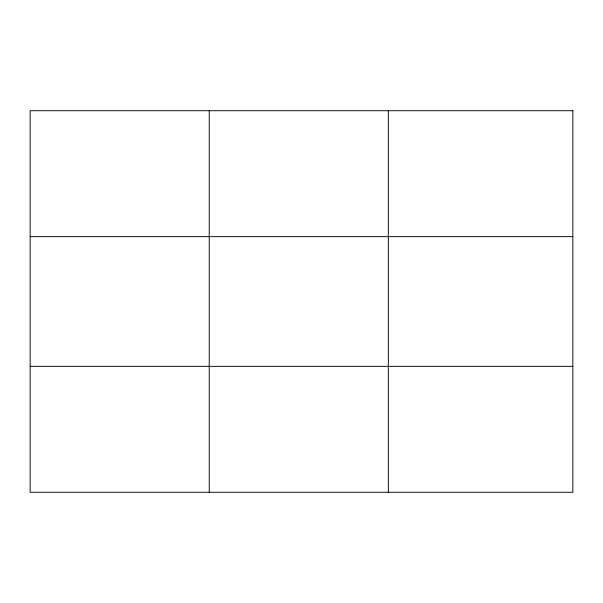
<?xml version="1.0" encoding="UTF-8"?>
<svg xmlns="http://www.w3.org/2000/svg" width="603" height="603" viewBox="0 0 603 603"><rect width="100%" height="100%" fill="white"/><g stroke="black" fill="none" stroke-linecap="round" stroke-linejoin="round"><path stroke-width="0.9" d="M209.241 110.726L209.241 492.274M388.332 110.726L388.332 492.274M30.15 236.64L572.85 236.64M30.15 366.36L572.85 366.36M572.85 110.726L572.85 492.274L30.15 492.274L30.15 110.726L572.85 110.726"/></g></svg>
